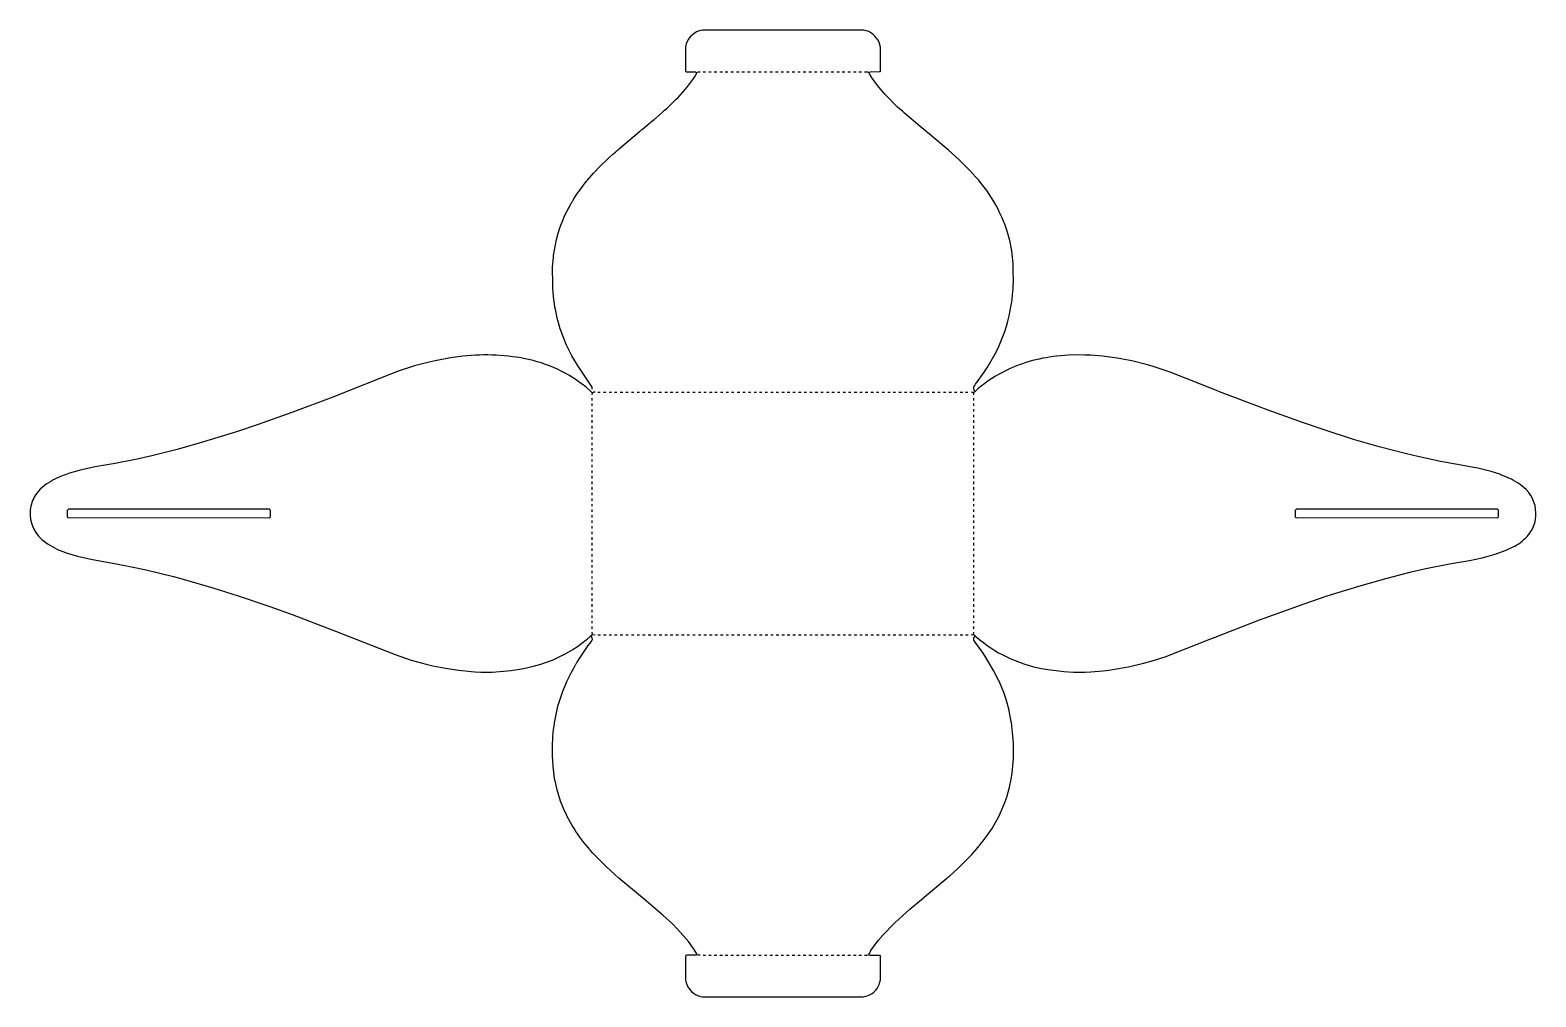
# Model space of a CAD drawing. Extents: x 639 to 7023, y 416 to 4514.
import ezdxf

# ---------------------------------------------------------------- set-up
doc = ezdxf.new("R2010")
doc.units = 0
doc.layers.get('0').update_dxf_attribs({"linetype": 'CONTINUOUS'})

msp = doc.modelspace()

# ---------------------------------------------------------------- linework, layer by layer
at = {"color": 7, "linetype": 'CONTINUOUS'}
for points in [[(4243, 4338), (4243.3, 4339.9), (4244, 4341), (4244, 4442), (4239.7, 4457.9), (4238.7, 4460.9, 0.26441), (4173, 4514), (3489, 4514), (3475.088235, 4510.647059, 0.269521), (3418, 4444), (3418, 4340), (3421, 4337), (3459.98782, 4336.512804), (3463.9, 4334.8), (3466, 4334, -0.21585), (3479, 4337)], [(3022, 2992), (3021.554455, 3000.955446), (2964.769231, 3084.846154), (2963.230769, 3087.153846), (2936.2, 3133.1), (2930.230769, 3144.153846), (2913.2, 3179.1), (2908.8, 3188.9, -0.093177), (2854.527624, 3433.975138), (2854, 3510), (2857.445545, 3549.955446), (2858.439024, 3558.95122), (2865.615385, 3604.076923), (2870.647059, 3627.088235, -0.073863), (2934.2, 3781.9, -0.113019), (2937, 3786, -0.129316), (2939.8, 3791.1), (2942, 3795, 0.120666), (2944, 3799), (2947, 3803, 0.067868), (2948.8, 3806.1), (2963, 3827), (2964, 3828, -0.089601), (2968.8, 3835.1), (2969.2, 3835.9), (2997, 3872), (2998, 3873, 0.150174), (3001, 3877), (3028, 3907, 0.09902), (3032, 3912), (3033, 3913), (3050, 3931), (3091, 3971), (3110, 3988, -0.064525), (3117, 3994), (3120, 3997, -0.076982), (3126, 4002), (3128, 4004, -0.071068), (3135, 4010), (3137, 4012), (3222.1, 4083.8), (3224, 4085, -0.087559), (3230, 4090, -0.076982), (3236, 4095), (3263.1, 4117.8, 0.098103), (3268, 4122), (3284, 4135, -0.076982), (3290, 4140), (3322, 4168, -0.071068), (3329, 4174), (3337.9, 4182.2), (3378, 4221), (3386, 4229), (3416, 4262), (3423, 4271), (3453, 4311), (3458, 4319, 0.114561), (3461.2, 4323.9, 0.147816), (3466, 4334)], [(4177, 4337), (4188.964706, 4336.541176), (4196, 4334, -0.09047), (4201.01218, 4336.512804), (4243, 4338), (4245, 4337)], [(4642, 2988), (4641.8, 2988.9), (4640, 2992), (4640, 3002), (4644, 3008), (4647.8, 3013.1), (4688, 3070), (4688.2, 3070.9), (4699, 3087, -0.129316), (4701.8, 3092.1, 0.134101), (4807.475113, 3438.977376), (4808, 3440), (4807.475113, 3505.022624), (4806.524887, 3524.977376), (4802.569231, 3564.946154), (4800.594595, 3578.932432), (4792.352941, 3622.088235), (4784.3, 3652.1, 0.117979), (4635.750799, 3904.769968), (4624.249201, 3917.230032), (4578, 3964), (4532.77931, 4004.751724), (4524.783186, 4011.752212), (4452.195122, 4073.243902), (4412.795082, 4105.754098), (4346.216814, 4162.247788), (4338.783186, 4168.752212), (4317, 4188), (4263, 4242), (4255.248276, 4251.22069), (4238.756098, 4270.804878), (4212.230769, 4306.153846), (4197.230769, 4329.153846, -0.162372), (4196, 4334)], [(3034, 2979, 0.23154), (3024, 2977), (3022, 2977), (3011.773756, 2986.751131, 0.126354), (2753.088235, 3117.352941, 0.084294), (2473.95122, 3131.439024), (2421.06, 3124.58), (2356.076923, 3112.615385), (2330.088235, 3106.647059), (2267.9, 3090.3), (2252.088235, 3085.647059), (2204.1, 3069.8), (2192.1, 3065.7), (1922.1, 2958.8), (1748.9, 2893.3), (1604.9, 2842.3), (1514.1, 2811.7), (1369.1, 2766.7), (1262.1, 2736.7), (1154.088235, 2709.647059), (1092.088235, 2695.647059), (999.932432, 2677.405405), (914.067568, 2662.594595), (858.088235, 2650.647059), (846.088235, 2647.647059), (805.1, 2635.7), (797.9, 2633.3), (767.1, 2621.8), (762.1, 2619.7), (734, 2606), (730.1, 2603.8, 0.06304), (725.9, 2601.2, 0.125683), (660.2, 2541.9, 0.118996), (639.569231, 2480.053846, 0.283685), (704.82, 2341.76, 0.073202), (788.1, 2300.2), (791.9, 2298.7), (839.088235, 2284.352941), (844.9, 2282.7), (903.067568, 2269.405405), (1004.932432, 2251.594595), (1089.911765, 2234.647059), (1136.076923, 2224.384615), (1245.911765, 2197.647059), (1286.911765, 2186.647059), (1413.1, 2150.3), (1520.1, 2116.3), (1654.9, 2070.7), (1750.1, 2036.3), (1933.9, 1966.7), (1991.9, 1943.8), (2185.9, 1866.7), (2254.9, 1843.7), (2318.088235, 1826.352941), (2345.911765, 1819.647059), (2408.067568, 1807.405405), (2455.946154, 1800.569231), (2509.029183, 1795.466926), (2523.970817, 1794.533074), (2550, 1793), (2598, 1793), (2660.959016, 1797.45082), (2677.946154, 1799.430769), (2730.076923, 1807.615385), (2767.911765, 1816.352941), (2804.1, 1826.7), (2808.9, 1828.3), (2852.1, 1843.8), (2855.9, 1845.3), (2898.9, 1865.2), (2900.9, 1866.2), (2932.9, 1884.2), (2935, 1886, 0.129316), (2940.1, 1888.8), (2946, 1893, 0.149548), (2952.1, 1896.8), (2958.9, 1901.2), (2997, 1930), (3003, 1935, -0.150174), (3007, 1938), (3014, 1945), (3016, 1945, -0.181335), (3023, 1952), (3034, 1951)], [(4629, 1951), (4639, 1952), (4640, 1952), (4646, 1946), (4646, 1945), (4650.18, 1942.24, 0.133352), (4926.923077, 1808.615385), (4953.932432, 1803.594595), (5001.044554, 1797.445545), (5021.962069, 1795.544828), (5063, 1793), (5111, 1793), (5135.980831, 1794.479233), (5186.955446, 1798.445545), (5212.946154, 1801.430769), (5277.076923, 1811.615385), (5295.923077, 1815.384615), (5359.911765, 1830.352941), (5391.911765, 1839.352941), (5454.9, 1859.3), (5479.9, 1868.3), (5640.9, 1932.3), (5662.9, 1941.2), (5851.9, 2014.2), (5875.9, 2023.2), (6036.9, 2081.2), (6137.9, 2115.3), (6271.9, 2157.3), (6391.9, 2191.3), (6494.911765, 2217.352941), (6557.076923, 2231.615385), (6657.076923, 2251.615385), (6741.923077, 2266.384615), (6796.088235, 2277.647059), (6810.911765, 2281.352941), (6851.1, 2292.7), (6861.9, 2296.3), (6896.9, 2309.2), (6899.9, 2310.3), (6932.9, 2326.2), (6934.9, 2327.2, 0.086369), (6991.8, 2374.1), (6993, 2376, 0.157097), (7022.439024, 2451.95122, 0.223273), (6982.248619, 2566.223757, 0.084111), (6909.1, 2615.2), (6905.9, 2616.8), (6875.1, 2629.3), (6870.1, 2631.2), (6833.911765, 2642.647059), (6828.1, 2644.3), (6776.923077, 2656.615385), (6767.923077, 2658.615385), (6682.932432, 2673.594595), (6619.067568, 2685.405405), (6522.088235, 2706.352941), (6475.088235, 2717.352941), (6358.9, 2747.7), (6250.088235, 2779.352941), (6125.1, 2819.3), (6033.1, 2850.3), (5872.1, 2908.3), (5857.9, 2913.7), (5682.1, 2981.3), (5668.9, 2986.7), (5471.9, 3064.7), (5456.1, 3070.3), (5395.911765, 3089.647059), (5376.1, 3095.3), (5309.923077, 3111.615385), (5248.067568, 3123.405405), (5195.955446, 3130.554455), (5187.044554, 3131.445545), (5134.981536, 3135.519941), (5110.018464, 3136.480059), (5065, 3137), (5040.019169, 3135.520767), (4992.04878, 3131.560976), (4990.946154, 3131.430769, 0.094907), (4764.1, 3064.8, 0.072466), (4643.9, 2981.2), (4643, 2981), (4639, 2977), (4638.1, 2977.2), (4634.94, 2978.58), (4629, 2979)], [(4640, 2968, 0.083987), (4639, 2977)], [(1653, 2447), (1658, 2451), (1658, 2479, 0.064594), (1653, 2483), (801, 2483, 0.140238), (796, 2478), (796, 2451, 0.25213), (801.000585, 2447.499413), (1653, 2447)], [(6860, 2447), (6865, 2451), (6865, 2479, 0.064594), (6860, 2483), (6008, 2483, 0.140238), (6003, 2478), (6003, 2451, 0.25213), (6008.000585, 2447.499413), (6860, 2447)], [(3466, 595), (3465.4, 598.8), (3451.769231, 620.846154), (3450.230769, 623.153846), (3429.754098, 650.795082), (3408.247788, 676.216814), (3384, 703), (3362, 725), (3321.776243, 761.751381), (3251.795082, 821.754098), (3217.804878, 849.756098), (3135.216814, 919.247788), (3119.783186, 932.752212), (3081, 968), (3040, 1009), (3025.24948, 1025.233888, -0.087427), (2897.3, 1221.1, -0.08782), (2854.529231, 1419.973846, -0.077198), (2876.647059, 1648.088235, -0.066114), (2945, 1812, 0.079147), (2948, 1818), (2953.2, 1825.9, -0.113019), (2956, 1830, -0.129316), (2958.8, 1835.1), (2968.2, 1850.9), (3005, 1905), (3017, 1921, -0.150174), (3020, 1925, -0.276984), (3022, 1928, 0.313014), (3016, 1945)], [(4177, 593, 0.150969), (4196, 596), (4196, 599), (4203.8, 611.1), (4204, 612), (4235, 655), (4248, 670, 0.184026), (4250, 673), (4258.2, 681.9), (4297, 722), (4306, 731), (4368.9, 787.2), (4427, 836, -0.184026), (4430, 838), (4526, 919, -0.150174), (4530, 922, -0.071068), (4538, 929), (4570.1, 958.8), (4631, 1019), (4658.8, 1051.1, -0.071874), (4664, 1057), (4666, 1060, 0.095195), (4778.7, 1260.1), (4779.3, 1261.9), (4791.352941, 1304.911765), (4798.594595, 1339.067568), (4802.42, 1363.94), (4808, 1426), (4808, 1490), (4804.544828, 1536.962069), (4799.405405, 1579.067568), (4798.594595, 1583.932432), (4790.352941, 1627.088235), (4789.352941, 1631.088235), (4776.7, 1676.9), (4766.7, 1705.9), (4746.8, 1753.9), (4744.2, 1759.1), (4723.769231, 1799.846154), (4719.8, 1806.9), (4689.769231, 1856.846154), (4676.230769, 1877.153846), (4646.24, 1919.18), (4640, 1928), (4640, 1939), (4646, 1945)], [(3479, 593, -0.091736), (3466, 595), (3465.1, 594.8), (3461.988109, 593.487515), (3422.011891, 592.512485, 0.26989), (3418, 589), (3418, 487), (3419.405405, 481.067568), (3423.2, 468.1), (3424.3, 465.1, 0.251306), (3490, 416), (4171, 416), (4181.923077, 418.384615, 0.249167), (4238.7, 469.1), (4240.3, 473.9), (4244, 488), (4244, 589), (4243, 591)], [(4196, 596, 0.164896), (4200.01218, 593.487196), (4238.98782, 592.512804), (4243, 591), (4245, 593)]]:
    msp.add_lwpolyline(points, format="xyb", dxfattribs=at)
for points in [[(3492, 4337), (3503, 4337)], [(3516, 4337), (3526, 4337)], [(3539, 4337), (3550, 4337)], [(3563, 4337), (3574, 4337)], [(3586, 4337), (3597, 4337)], [(3610, 4337), (3621, 4337)], [(3634, 4337), (3645, 4337)], [(3657, 4337), (3668, 4337)], [(3681, 4337), (3692, 4337)], [(3705, 4337), (3715, 4337)], [(3728, 4337), (3739, 4337)], [(3752, 4337), (3763, 4337)], [(3775, 4337), (3786, 4337)], [(3799, 4337), (3810, 4337)], [(3823, 4337), (3833, 4337)], [(3846, 4337), (3857, 4337)], [(3870, 4337), (3881, 4337)], [(3894, 4337), (3904, 4337)], [(3917, 4337), (3928, 4337)], [(3941, 4337), (3952, 4337)], [(3964, 4337), (3975, 4337)], [(3988, 4337), (3999, 4337)], [(4012, 4337), (4022, 4337)], [(4035, 4337), (4046, 4337)], [(4059, 4337), (4070, 4337)], [(4082, 4337), (4093, 4337)], [(4106, 4337), (4117, 4337)], [(4130, 4337), (4141, 4337)], [(4153, 4337), (4164, 4337)], [(3022, 2968), (3023, 2977)], [(3022, 2944), (3022, 2954)], [(3046, 2979), (3056, 2979)], [(3070, 2979), (3080, 2979)], [(3094, 2979), (3104, 2979)], [(3117, 2979), (3127, 2979)], [(3141, 2979), (3152, 2979)], [(3164, 2979), (3175, 2979)], [(3188, 2979), (3198, 2979)], [(3212, 2979), (3223, 2979)], [(3235, 2979), (3245, 2979)], [(3259, 2979), (3269, 2979)], [(3283, 2979), (3293, 2979)], [(3306, 2979), (3316, 2979)], [(3330, 2979), (3341, 2979)], [(3353, 2979), (3364, 2979)], [(3377, 2979), (3387, 2979)], [(3401, 2979), (3412, 2979)], [(3424, 2979), (3434, 2979)], [(3448, 2979), (3459, 2979)], [(3472, 2979), (3482, 2979)], [(3495, 2979), (3505, 2979)], [(3519, 2979), (3530, 2979)], [(3542, 2979), (3552, 2979)], [(3566, 2979), (3576, 2979)], [(3590, 2979), (3600, 2979)], [(3613, 2979), (3623, 2979)], [(3637, 2979), (3648, 2979)], [(3661, 2979), (3671, 2979)], [(3684, 2979), (3694, 2979)], [(3708, 2979), (3719, 2979)], [(3731, 2979), (3741, 2979)], [(3755, 2979), (3765, 2979)], [(3779, 2979), (3789, 2979)], [(3802, 2979), (3812, 2979)], [(3826, 2979), (3837, 2979)], [(3849, 2979), (3860, 2979)], [(3873, 2979), (3883, 2979)], [(3897, 2979), (3908, 2979)], [(3920, 2979), (3930, 2979)], [(3944, 2979), (3954, 2979)], [(3968, 2979), (3978, 2979)], [(3991, 2979), (4001, 2979)], [(4015, 2979), (4026, 2979)], [(4038, 2979), (4049, 2979)], [(4062, 2979), (4072, 2979)], [(4086, 2979), (4096, 2979)], [(4109, 2979), (4119, 2979)], [(4133, 2979), (4144, 2979)], [(4157, 2979), (4167, 2979)], [(4180, 2979), (4190, 2979)], [(4204, 2979), (4215, 2979)], [(4227, 2979), (4237, 2979)], [(4251, 2979), (4261, 2979)], [(4275, 2979), (4285, 2979)], [(4298, 2979), (4308, 2979)], [(4322, 2979), (4333, 2979)], [(4346, 2979), (4356, 2979)], [(4369, 2979), (4379, 2979)], [(4393, 2979), (4404, 2979)], [(4416, 2979), (4426, 2979)], [(4440, 2979), (4450, 2979)], [(4464, 2979), (4474, 2979)], [(4487, 2979), (4497, 2979)], [(4511, 2979), (4522, 2979)], [(4534, 2979), (4545, 2979)], [(4558, 2979), (4568, 2979)], [(4582, 2979), (4593, 2979)], [(4605, 2979), (4615, 2979)], [(4640, 2944), (4640, 2954)], [(4643, 2981), (4643, 2986)], [(3022, 2921), (3022, 2931)], [(3022, 2897), (3022, 2907)], [(3022, 2874), (3022, 2883)], [(4640, 2921), (4640, 2931)], [(4640, 2897), (4640, 2907)], [(4640, 2874), (4640, 2883)], [(3022, 2850), (3022, 2860)], [(3022, 2826), (3022, 2836)], [(3022, 2803), (3022, 2813)], [(4640, 2850), (4640, 2860)], [(4640, 2826), (4640, 2836)], [(4640, 2803), (4640, 2813)], [(3022, 2779), (3022, 2789)], [(3022, 2755), (3022, 2765)], [(4640, 2779), (4640, 2789)], [(4640, 2755), (4640, 2765)], [(3022, 2732), (3022, 2742)], [(3022, 2708), (3022, 2718)], [(3022, 2685), (3022, 2694)], [(4640, 2732), (4640, 2742)], [(4640, 2708), (4640, 2718)], [(4640, 2685), (4640, 2694)], [(3022, 2661), (3022, 2671)], [(3022, 2637), (3022, 2647)], [(3022, 2614), (3022, 2624)], [(4640, 2661), (4640, 2671)], [(4640, 2637), (4640, 2647)], [(4640, 2614), (4640, 2624)], [(3022, 2590), (3022, 2600)], [(3022, 2566), (3022, 2576)], [(4640, 2590), (4640, 2600)], [(4640, 2566), (4640, 2576)], [(3022, 2543), (3022, 2553)], [(3022, 2519), (3022, 2529)], [(3022, 2496), (3022, 2505)], [(4640, 2543), (4640, 2553)], [(4640, 2519), (4640, 2529)], [(4640, 2496), (4640, 2505)], [(3022, 2472), (3022, 2482)], [(3022, 2448), (3022, 2458)], [(3022, 2425), (3022, 2435)], [(4640, 2472), (4640, 2482)], [(4640, 2448), (4640, 2458)], [(4640, 2425), (4640, 2435)], [(3022, 2401), (3022, 2411)], [(3022, 2378), (3022, 2387)], [(3022, 2354), (3022, 2364)], [(4640, 2401), (4640, 2411)], [(4640, 2378), (4640, 2387)], [(4640, 2354), (4640, 2364)], [(3022, 2330), (3022, 2340)], [(3022, 2307), (3022, 2316)], [(4640, 2330), (4640, 2340)], [(4640, 2307), (4640, 2316)], [(3022, 2283), (3022, 2293)], [(3022, 2259), (3022, 2269)], [(3022, 2236), (3022, 2246)], [(4640, 2283), (4640, 2293)], [(4640, 2259), (4640, 2269)], [(4640, 2236), (4640, 2246)], [(3022, 2212), (3022, 2222)], [(3022, 2189), (3022, 2198)], [(3022, 2165), (3022, 2175)], [(4640, 2212), (4640, 2222)], [(4640, 2189), (4640, 2198)], [(4640, 2165), (4640, 2175)], [(3022, 2141), (3022, 2151)], [(3022, 2118), (3022, 2128)], [(4640, 2141), (4640, 2151)], [(4640, 2118), (4640, 2128)], [(3022, 2094), (3022, 2104)], [(3022, 2070), (3022, 2080)], [(3022, 2047), (3022, 2057)], [(4640, 2094), (4640, 2104)], [(4640, 2070), (4640, 2080)], [(4640, 2047), (4640, 2057)], [(3022, 2023), (3022, 2033)], [(3022, 2000), (3022, 2009)], [(3022, 1976), (3022, 1986)], [(4640, 2023), (4640, 2033)], [(4640, 2000), (4640, 2009)], [(4640, 1976), (4640, 1986)], [(3023, 1952), (3022, 1962)], [(3046, 1951), (3057, 1951)], [(3070, 1951), (3081, 1951)], [(3094, 1951), (3104, 1951)], [(3117, 1951), (3128, 1951)], [(3141, 1951), (3152, 1951)], [(3164, 1951), (3175, 1951)], [(3188, 1951), (3199, 1951)], [(3212, 1951), (3223, 1951)], [(3235, 1951), (3246, 1951)], [(3259, 1951), (3270, 1951)], [(3283, 1951), (3293, 1951)], [(3306, 1951), (3317, 1951)], [(3330, 1951), (3341, 1951)], [(3353, 1951), (3364, 1951)], [(3377, 1951), (3388, 1951)], [(3401, 1951), (3412, 1951)], [(3424, 1951), (3435, 1951)], [(3448, 1951), (3459, 1951)], [(3472, 1951), (3482, 1951)], [(3495, 1951), (3506, 1951)], [(3519, 1951), (3530, 1951)], [(3542, 1951), (3553, 1951)], [(3566, 1951), (3577, 1951)], [(3590, 1951), (3600, 1951)], [(3613, 1951), (3624, 1951)], [(3637, 1951), (3648, 1951)], [(3661, 1951), (3671, 1951)], [(3684, 1951), (3695, 1951)], [(3708, 1951), (3719, 1951)], [(3731, 1951), (3742, 1951)], [(3755, 1951), (3766, 1951)], [(3779, 1951), (3789, 1951)], [(3802, 1951), (3813, 1951)], [(3826, 1951), (3837, 1951)], [(3849, 1951), (3860, 1951)], [(3873, 1951), (3884, 1951)], [(3897, 1951), (3908, 1951)], [(3920, 1951), (3931, 1951)], [(3944, 1951), (3955, 1951)], [(3968, 1951), (3978, 1951)], [(3991, 1951), (4002, 1951)], [(4015, 1951), (4026, 1951)], [(4038, 1951), (4049, 1951)], [(4062, 1951), (4073, 1951)], [(4086, 1951), (4096, 1951)], [(4109, 1951), (4120, 1951)], [(4133, 1951), (4144, 1951)], [(4157, 1951), (4167, 1951)], [(4180, 1951), (4191, 1951)], [(4204, 1951), (4215, 1951)], [(4227, 1951), (4238, 1951)], [(4251, 1951), (4262, 1951)], [(4275, 1951), (4285, 1951)], [(4298, 1951), (4309, 1951)], [(4322, 1951), (4333, 1951)], [(4346, 1951), (4356, 1951)], [(4369, 1951), (4380, 1951)], [(4393, 1951), (4404, 1951)], [(4416, 1951), (4427, 1951)], [(4440, 1951), (4451, 1951)], [(4464, 1951), (4474, 1951)], [(4487, 1951), (4498, 1951)], [(4511, 1951), (4522, 1951)], [(4534, 1951), (4545, 1951)], [(4558, 1951), (4569, 1951)], [(4582, 1951), (4593, 1951)], [(4605, 1951), (4616, 1951)], [(4639, 1952), (4640, 1962)], [(3492, 593), (3503, 593)], [(3516, 593), (3526, 593)], [(3539, 593), (3550, 593)], [(3563, 593), (3574, 593)], [(3586, 593), (3597, 593)], [(3610, 593), (3621, 593)], [(3634, 593), (3645, 593)], [(3657, 593), (3668, 593)], [(3681, 593), (3692, 593)], [(3705, 593), (3715, 593)], [(3728, 593), (3739, 593)], [(3752, 593), (3763, 593)], [(3775, 593), (3786, 593)], [(3799, 593), (3810, 593)], [(3823, 593), (3833, 593)], [(3846, 593), (3857, 593)], [(3870, 593), (3881, 593)], [(3894, 593), (3904, 593)], [(3917, 593), (3928, 593)], [(3941, 593), (3952, 593)], [(3964, 593), (3975, 593)], [(3988, 593), (3999, 593)], [(4012, 593), (4022, 593)], [(4035, 593), (4046, 593)], [(4059, 593), (4070, 593)], [(4082, 593), (4093, 593)], [(4106, 593), (4117, 593)], [(4130, 593), (4141, 593)], [(4153, 593), (4164, 593)]]:
    msp.add_lwpolyline(points, dxfattribs=at)
at = {"color": 253, "linetype": 'CONTINUOUS'}
msp.add_lwpolyline([(4643, 2986), (4642, 2988)], dxfattribs=at)

doc.saveas('drawing.dxf')
